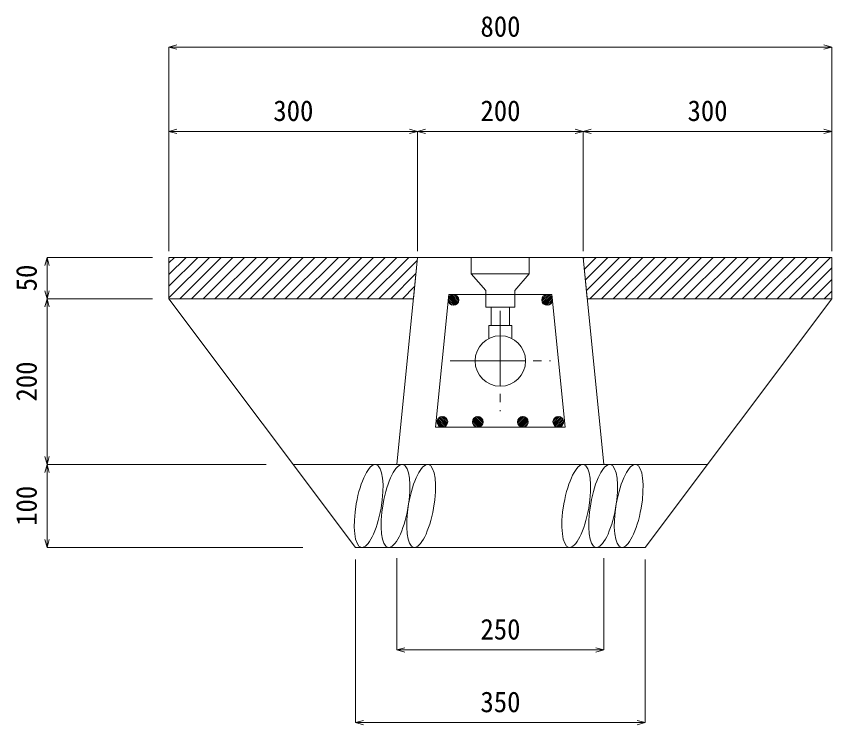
# Model space of a CAD drawing. Units: millimetres on the paper, enlarged 30 times, with parts at other scales. Extents: x -4200 to 7965, y -2940 to 2940.
# Drawn here: x 5013 to 7965, y -151 to 2413 of the extents above; entities that cross this region are included whole.
import ezdxf
from ezdxf.enums import TextEntityAlignment as Align

# ---------------------------------------------------------------- set-up
doc = ezdxf.new("R2010")
doc.units = ezdxf.units.MM
doc.header["$LTSCALE"] = 30
doc.linetypes.add('CHAIN2', pattern=[12, 9, -1, 1, -1])
doc.layers.add('1-1', color=7, linetype='Continuous', lineweight=18)
doc.styles.add('ＭＳ ゴシック', font='')
doc.styles.get('ＭＳ ゴシック').set_extended_font_data('MS Gothic')

msp = doc.modelspace()

# ---------------------------------------------------------------- linework, layer by layer
at = {"layer": '1-1', "color": 4}
for p, q in [((5565.3, 2302.05), (5594.28, 2309.81)), ((7965.3, 2302.05), (7936.33, 2309.81)), ((5565.3, 2302.05), (7965.3, 2302.05)), ((5565.3, 2302.05), (5594.28, 2294.29)), ((5565.3, 2302.05), (5565.3, 1996.95)), ((7965.3, 2302.05), (7936.33, 2294.29)), ((7965.3, 2302.05), (7965.3, 1996.95)), ((5565.3, 1996.95), (5594.28, 2004.72)), ((5565.3, 1996.95), (6465.3, 1996.95)), ((5565.3, 1996.95), (5594.28, 1989.19)), ((5565.3, 1996.95), (5565.3, 1563.78)), ((6465.3, 1996.95), (6436.33, 2004.72)), ((6465.3, 1996.95), (6436.33, 1989.19)), ((6465.3, 1996.95), (6494.28, 2004.72)), ((6465.3, 1996.95), (6465.3, 1563.78)), ((6465.3, 1996.95), (7065.3, 1996.95)), ((6465.3, 1996.95), (6494.28, 1989.19)), ((7065.3, 1996.95), (7036.33, 2004.72)), ((7065.3, 1996.95), (7036.33, 1989.19)), ((7065.3, 1996.95), (7094.28, 2004.72)), ((7065.3, 1996.95), (7065.3, 1563.78)), ((7065.3, 1996.95), (7965.3, 1996.95)), ((7065.3, 1996.95), (7094.28, 1989.19)), ((7965.3, 1996.95), (7936.33, 2004.72)), ((7965.3, 1996.95), (7936.33, 1989.19)), ((7965.3, 1996.95), (7965.3, 1563.78)), ((5123.92, 1540.88), (5116.16, 1511.91)), ((5123.92, 1390.88), (5123.92, 1540.88)), ((5123.92, 1540.88), (5131.69, 1511.91)), ((5123.92, 1540.88), (5505.77, 1540.88)), ((5123.92, 1390.88), (5116.16, 1419.86)), ((5123.92, 1390.88), (5131.69, 1419.86)), ((5123.92, 1390.88), (5116.16, 1361.91)), ((5123.92, 790.88), (5123.92, 1390.88)), ((5123.92, 1390.88), (5131.69, 1361.91)), ((5123.92, 1390.88), (5505.77, 1390.88)), ((5123.92, 790.88), (5116.16, 819.86)), ((5123.92, 790.88), (5131.69, 819.86)), ((5123.92, 790.88), (5116.16, 761.91)), ((5123.92, 490.88), (5123.92, 790.88)), ((5123.92, 790.88), (5131.69, 761.91)), ((5123.92, 790.88), (5917.19, 790.88)), ((5123.92, 490.88), (5116.16, 519.86)), ((5123.92, 490.88), (5131.69, 519.86)), ((5123.92, 490.88), (6050.23, 490.88)), ((6240.3, -142.98), (6240.3, 447.55)), ((6390.3, 119.99), (6390.3, 452.16)), ((7140.3, 119.99), (7140.3, 452.16)), ((7290.3, -142.98), (7290.3, 447.55)), ((6390.3, 119.99), (6419.28, 127.76)), ((6390.3, 119.99), (7140.3, 119.99)), ((6390.3, 119.99), (6419.28, 112.23)), ((7140.3, 119.99), (7111.33, 127.76)), ((7140.3, 119.99), (7111.33, 112.23)), ((6240.3, -142.98), (6269.28, -135.21)), ((6240.3, -142.98), (7290.3, -142.98)), ((6240.3, -142.98), (6269.28, -150.74)), ((7290.3, -142.98), (7261.33, -135.21)), ((7290.3, -142.98), (7261.33, -150.74))]:
    msp.add_line(p, q, dxfattribs=at)
at = {"layer": '1-1', "lineweight": 9}
for p, q in [((5565.3, 1540.88), (6465.3, 1540.88)), ((5565.3, 1540.88), (5565.3, 1390.88)), ((5565.3, 1394.01), (5712.18, 1540.88)), ((5565.3, 1436.43), (5669.76, 1540.88)), ((5565.3, 1478.86), (5627.33, 1540.88)), ((5565.3, 1521.29), (5584.9, 1540.88)), ((5604.61, 1390.88), (5754.61, 1540.88)), ((5647.03, 1390.88), (5797.03, 1540.88)), ((5689.46, 1390.88), (5839.46, 1540.88)), ((5731.89, 1390.88), (5881.89, 1540.88)), ((5774.31, 1390.88), (5924.31, 1540.88)), ((5816.74, 1390.88), (5966.74, 1540.88)), ((5859.17, 1390.88), (6009.17, 1540.88)), ((5901.59, 1390.88), (6051.59, 1540.88)), ((5944.02, 1390.88), (6094.02, 1540.88)), ((5986.45, 1390.88), (6136.45, 1540.88)), ((6028.87, 1390.88), (6178.87, 1540.88)), ((6071.3, 1390.88), (6221.3, 1540.88)), ((6113.73, 1390.88), (6263.73, 1540.88)), ((6156.15, 1390.88), (6306.15, 1540.88)), ((6198.58, 1390.88), (6348.58, 1540.88)), ((6241, 1390.88), (6391, 1540.88)), ((6283.43, 1390.88), (6433.43, 1540.88)), ((6465.3, 1540.88), (6450.3, 1390.88)), ((6870.3, 1480.88), (6870.3, 1540.88)), ((7965.3, 1540.88), (7065.3, 1540.88)), ((7065.3, 1540.88), (7080.3, 1390.88)), ((7065.72, 1536.77), (7069.83, 1540.88)), ((7069.57, 1498.2), (7112.25, 1540.88)), ((7073.43, 1459.63), (7154.68, 1540.88)), ((7077.29, 1421.06), (7197.11, 1540.88)), ((7089.53, 1390.88), (7239.53, 1540.88)), ((7131.96, 1390.88), (7281.96, 1540.88)), ((7174.39, 1390.88), (7324.39, 1540.88)), ((7216.81, 1390.88), (7366.81, 1540.88)), ((7259.24, 1390.88), (7409.24, 1540.88)), ((7301.66, 1390.88), (7451.66, 1540.88)), ((7344.09, 1390.88), (7494.09, 1540.88)), ((7386.52, 1390.88), (7536.52, 1540.88)), ((7428.94, 1390.88), (7578.94, 1540.88)), ((7471.37, 1390.88), (7621.37, 1540.88)), ((7513.8, 1390.88), (7663.8, 1540.88)), ((7556.22, 1390.88), (7706.22, 1540.88)), ((7598.65, 1390.88), (7748.65, 1540.88)), ((7641.08, 1390.88), (7791.08, 1540.88)), ((7683.5, 1390.88), (7833.5, 1540.88)), ((7725.93, 1390.88), (7875.93, 1540.88)), ((7768.36, 1390.88), (7918.36, 1540.88)), ((7810.78, 1390.88), (7960.78, 1540.88)), ((7965.3, 1540.88), (7965.3, 1390.88)), ((6325.86, 1390.88), (6464.13, 1529.16)), ((6368.28, 1390.88), (6459.42, 1482.02)), ((6660.3, 1480.88), (6712.8, 1420.88)), ((6817.8, 1420.88), (6870.3, 1480.88)), ((7853.21, 1390.88), (7965.3, 1502.98)), ((7895.63, 1390.88), (7965.3, 1460.55)), ((6410.71, 1390.88), (6454.7, 1434.88)), ((6712.8, 1360.88), (6712.8, 1420.88)), ((6817.8, 1360.88), (6817.8, 1420.88)), ((7938.06, 1390.88), (7965.3, 1418.13)), ((6240.3, 490.88), (5565.3, 1390.88)), ((5565.3, 1390.88), (6450.3, 1390.88)), ((6576.4, 1388.79), (6597.84, 1367.35)), ((6577.66, 1393.9), (6602.95, 1368.6)), ((6579.89, 1398.03), (6607.08, 1370.84)), ((6582.91, 1401.37), (6610.43, 1373.85)), ((6586.67, 1403.97), (6613.03, 1377.62)), ((6591.29, 1405.71), (6614.77, 1382.24)), ((6597.18, 1406.19), (6615.25, 1388.13)), ((6933.43, 1406.19), (6915.36, 1388.13)), ((6939.32, 1405.71), (6915.84, 1382.24)), ((6943.94, 1403.97), (6917.58, 1377.62)), ((6947.7, 1401.37), (6920.18, 1373.85)), ((6950.72, 1398.03), (6923.53, 1370.84)), ((6952.95, 1393.9), (6927.66, 1368.6)), ((6954.21, 1388.79), (6932.77, 1367.35)), ((7965.3, 1390.88), (7080.3, 1390.88)), ((7290.3, 490.88), (7965.3, 1390.88)), ((6576.9, 1381.93), (6590.98, 1367.84)), ((6817.8, 1360.88), (6712.8, 1360.88)), ((6732.3, 1293.71), (6732.3, 1360.88)), ((6798.3, 1293.71), (6798.3, 1360.88)), ((6953.71, 1381.93), (6939.63, 1367.84)), ((6807.3, 1293.71), (6807.3, 1246.1)), ((6535.91, 947.43), (6557.35, 925.99)), ((6537.17, 952.54), (6562.46, 927.25)), ((6539.4, 956.67), (6566.59, 929.48)), ((6542.42, 960.02), (6569.94, 932.5)), ((6546.18, 962.62), (6572.54, 936.26)), ((6550.8, 964.36), (6574.28, 940.89)), ((6556.69, 964.83), (6574.76, 946.77)), ((6664.28, 947.43), (6685.72, 925.99)), ((6665.54, 952.54), (6690.83, 927.25)), ((6667.77, 956.67), (6694.96, 929.48)), ((6670.79, 960.02), (6698.31, 932.5)), ((6674.55, 962.62), (6700.91, 936.26)), ((6679.18, 964.36), (6702.65, 940.89)), ((6685.07, 964.83), (6703.13, 946.77)), ((6845.54, 964.83), (6827.48, 946.77)), ((6851.43, 964.36), (6827.96, 940.89)), ((6856.06, 962.62), (6829.7, 936.26)), ((6859.82, 960.02), (6832.3, 932.5)), ((6862.84, 956.67), (6835.65, 929.48)), ((6865.07, 952.54), (6839.78, 927.25)), ((6866.33, 947.43), (6844.89, 925.99)), ((6973.92, 964.83), (6955.85, 946.77)), ((6979.8, 964.36), (6956.33, 940.89)), ((6984.43, 962.62), (6958.07, 936.26)), ((6988.19, 960.02), (6960.67, 932.5)), ((6991.21, 956.67), (6964.02, 929.48)), ((6993.44, 952.54), (6968.15, 927.25)), ((6994.7, 947.43), (6973.26, 925.99)), ((6536.41, 940.57), (6550.49, 926.49)), ((6664.78, 940.57), (6678.86, 926.49)), ((6865.83, 940.57), (6851.75, 926.49)), ((6994.2, 940.57), (6980.12, 926.49)), ((7515.3, 790.88), (6015.3, 790.88)), ((6240.3, 490.88), (7290.3, 490.88))]:
    msp.add_line(p, q, dxfattribs=at)
at = {"layer": '1-1', "color": 3}
for p, q in [((6465.3, 1540.88), (6390.3, 790.88)), ((7065.3, 1540.88), (6465.3, 1540.88)), ((7065.3, 1540.88), (7140.3, 790.88)), ((6390.3, 790.88), (7140.3, 790.88))]:
    msp.add_line(p, q, dxfattribs=at)
at = {"layer": '1-1', "color": 2}
for p, q in [((6578.43, 1405.88), (6530.43, 925.88)), ((6578.43, 1405.88), (6952.18, 1405.88)), ((6952.18, 1405.88), (7000.18, 925.88)), ((6530.43, 925.88), (7000.18, 925.88))]:
    msp.add_line(p, q, dxfattribs=at)
at = {"layer": '1-1', "linetype": 'CHAIN2', "lineweight": 9}
for p, q in [((6765.3, 1347.23), (6765.3, 984.53)), ((6583.95, 1165.88), (6946.65, 1165.88))]:
    msp.add_line(p, q, dxfattribs=at)
at = {"layer": '1-1', "lineweight": 9}
for points in [[(6870.3, 1480.88), (6660.3, 1480.88), (6660.3, 1540.88)], [(6807.3, 1293.71), (6723.3, 1293.71), (6723.3, 1246.1)]]:
    msp.add_lwpolyline(points, dxfattribs=at)
at = {"layer": '1-1', "color": 2}
for centre in [(6595.79, 1386.74), (6934.82, 1386.74), (6555.3, 945.38), (6683.68, 945.38), (6846.93, 945.38), (6975.3, 945.38)]:
    msp.add_circle(centre, 19.5, dxfattribs=at)
at = {"layer": '1-1', "color": 3}
msp.add_circle((6765.3, 1165.88), 91.35, dxfattribs=at)
at = {"layer": '1-1', "lineweight": 9}
for centre in [(6288.42, 640.91), (6385.57, 640.91), (6478.29, 640.91), (7040.35, 640.91), (7137.5, 640.91), (7230.21, 640.91)]:
    msp.add_ellipse(centre, major_axis=(26.43, 149.88), ratio=0.3, dxfattribs=at)

# ---------------------------------------------------------------- texts
at = {"layer": '1-1', "style": 'ＭＳ ゴシック', "width": 0.95}
for s, p in [('800', (6693.3, 2317.05)), ('300', (5943.3, 2011.95)), ('200', (6693.3, 2011.95)), ('300', (7443.3, 2011.95)), ('250', (6693.3, 134.99)), ('350', (6693.3, -127.98))]:
    msp.add_text(s, height=74.78, dxfattribs=at).set_placement(p, align=Align.BOTTOM_LEFT)
for s, p in [('50', (5108.92, 1417.88)), ('200', (5108.92, 1018.88)), ('100', (5108.92, 568.88))]:
    msp.add_text(s, height=74.78, rotation=90, dxfattribs=at).set_placement(p, align=Align.BOTTOM_LEFT)

doc.saveas('drawing.dxf')
